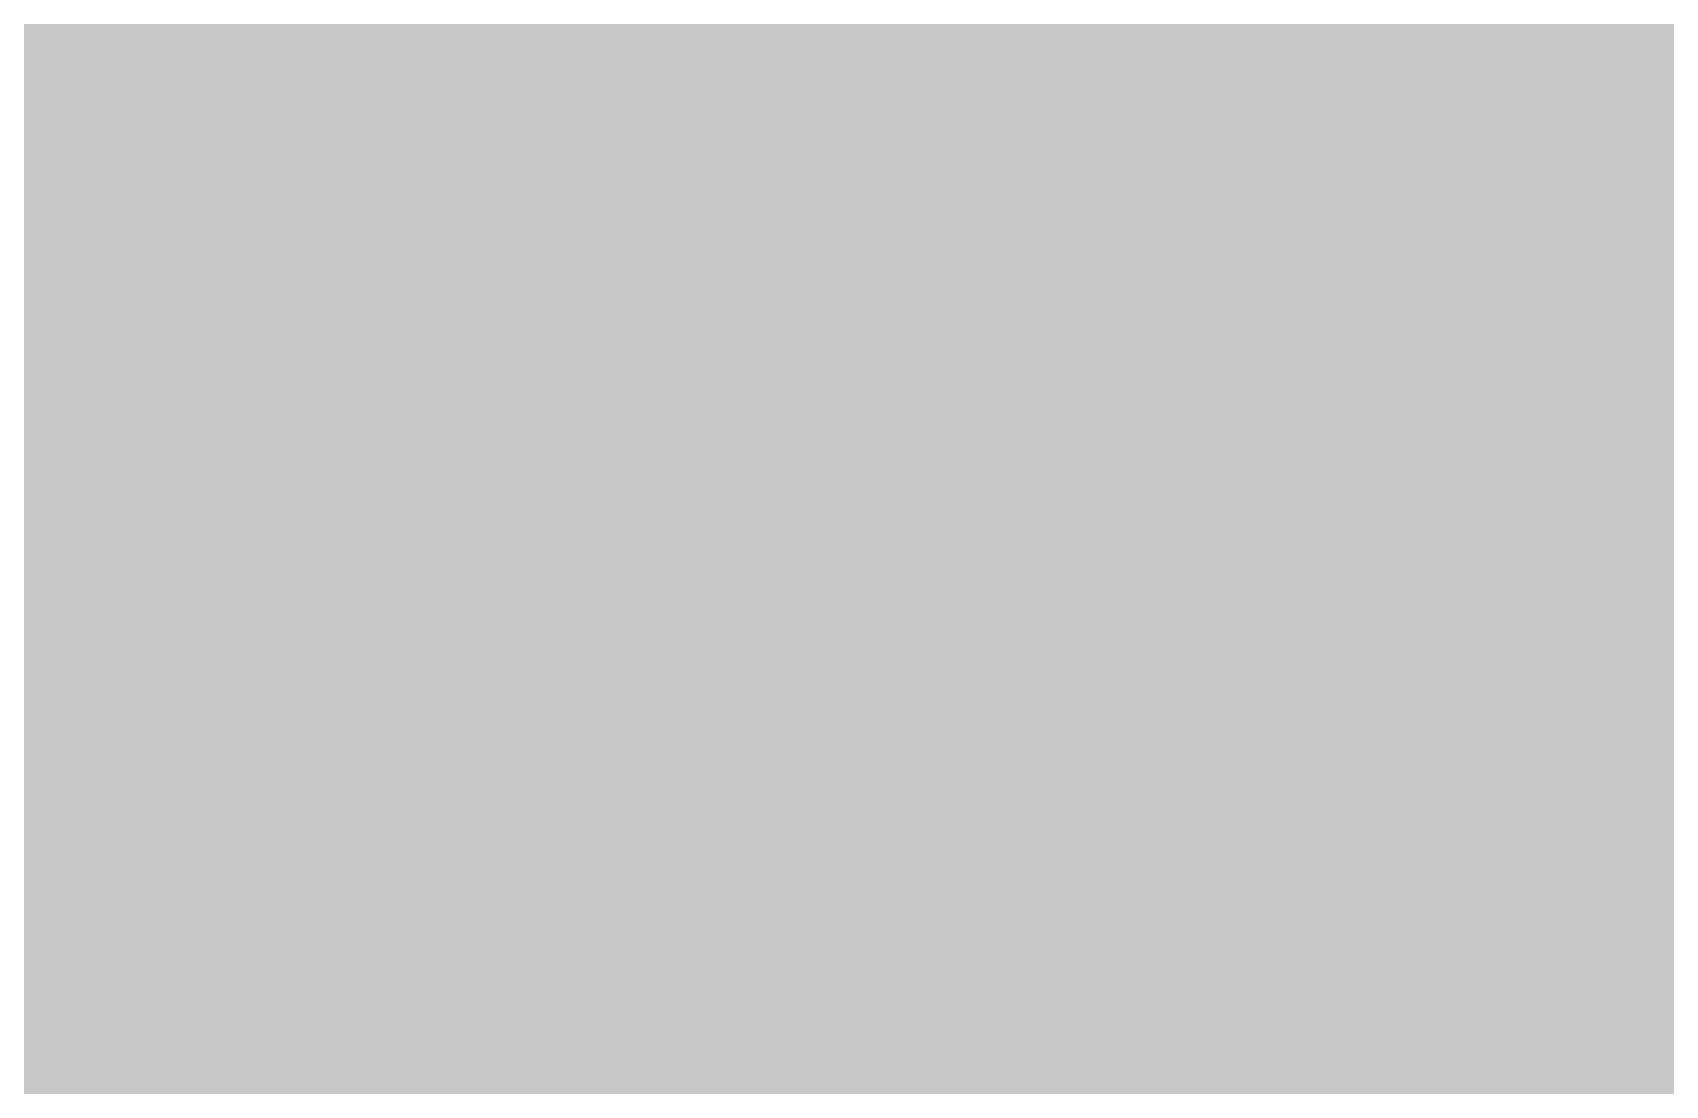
# Model space of a CAD drawing. Header units: millimetres. Extents: x -36.6 to 45.6, y -33 to 33.7.
# Drawn here: x 7.23 to 14.44, y 0.3 to 4.95 of the extents above; entities that cross this region are included whole.
import ezdxf

# ---------------------------------------------------------------- set-up
doc = ezdxf.new("R2010")
doc.units = ezdxf.units.MM
doc.header["$MEASUREMENT"] = 0
for name, color, linetype, true_color in [('Board-Outline-Layer', 7, 'Continuous', 0xff00ff), ('Bottom-Layer', 7, 'Continuous', 0x0000ff), ('Top-Layer', 7, 'Continuous', 0xff0000), ('Top-Silkscreen-Layer', 7, 'Continuous', 0xffcc00)]:
    doc.layers.add(name, color=color, linetype=linetype, true_color=true_color)

msp = doc.modelspace()

# ---------------------------------------------------------------- hatches: boundary and pattern name
at = {"layer": 'Bottom-Layer'}
msp.add_hatch(color=256, dxfattribs=at).paths.add_polyline_path([(-25.64191008382017, 0.12700025400050646), (-25.54433487444692, 2.3618399728245203), (-25.25235185258802, 4.579671211955174), (-24.76818318534399, 6.763614936499547), (-24.095513688621587, 8.897050016012596), (-23.239462783459818, 10.9637397213359), (-22.206545534144635, 12.947955295910592), (-21.00462306463581, 14.834595661112031), (-19.642842730666928, 16.60930234457645), (-18.131568502844953, 18.258568756845467), (-16.48230209057594, 19.76984298466744), (-14.707595407111521, 21.13162331863632), (-12.82095504191008, 22.333545788145145), (-10.836739467335391, 23.36646303746033), (-8.770049762012084, 24.222513942622097), (-6.636614682499037, 24.8951834393445), (-4.452670957954657, 25.37935210658853), (-2.234839718824014, 25.671335128447428), (0, 25.76891033782068), (2.2348397188240177, 25.671335128447428), (4.45267095795466, 25.37935210658853), (6.636614682499034, 24.8951834393445), (8.770049762012086, 24.222513942622097), (10.836739467335395, 23.366463037460328), (12.820955041910088, 22.33354578814514), (14.707595407111528, 21.13162331863631), (16.48230209057594, 19.76984298466744), (18.131568502844956, 18.258568756845463), (19.64284273066693, 16.609302344576445), (21.00462306463581, 14.834595661112033), (22.206545534144635, 12.947955295910592), (23.239462783459818, 10.963739721335898), (24.09551368862159, 8.89705001601259), (24.76818318534399, 6.763614936499541), (25.252351852588024, 4.579671211955165), (25.54433487444692, 2.36183997282452), (25.64191008382017, 0.1270002540005096), (25.54433487444692, -2.107839464823506), (25.252351852588024, -4.325670703954149), (24.76818318534399, -6.509614428498524), (24.095513688621583, -8.643049508011593), (23.23946278345982, -10.709739213334878), (22.206545534144627, -12.693954787909584), (21.0046230646358, -14.580595153111027), (19.642842730666928, -16.355301836575435), (18.13156850284495, -18.004568248844453), (16.48230209057594, -19.515842476666425), (14.707595407111526, -20.877622810635298), (12.820955041910088, -22.079545280144124), (10.836739467335375, -23.112462529459318), (8.770049762012093, -23.968513434621077), (6.636614682499022, -24.641182931343486), (4.4526709579546475, -25.125351598587514), (2.2348397188240057, -25.41733462044641), (0, -25.514909829819665), (-2.2348397188240154, -25.41733462044641), (-4.452670957954657, -25.125351598587514), (-6.636614682499032, -24.641182931343483), (-8.770049762012102, -23.968513434621073), (-10.836739467335388, -23.112462529459314), (-12.820955041910095, -22.079545280144117), (-14.707595407111535, -20.87762281063529), (-16.482302090575942, -19.51584247666642), (-18.13156850284496, -18.004568248844446), (-19.64284273066693, -16.35530183657543), (-21.004623064635815, -14.580595153111009), (-22.206545534144635, -12.693954787909579), (-23.23946278345982, -10.70973921333488), (-24.09551368862159, -8.643049508011575), (-24.768183185343993, -6.509614428498515), (-25.252351852588024, -4.325670703954151), (-25.54433487444692, -2.1078394648234973)])
at = {"layer": 'Top-Layer'}
msp.add_hatch(color=256, dxfattribs=at).paths.add_polyline_path([(2.8394124567788492, -25.357216226931524), (0.9481995891718213, -25.49737232926118), (-0.9481995891718279, -25.49737232926118), (-2.839412456778848, -25.357216226931524), (-2.695187393868758, -25.225180422952548), (-2.6418084836169715, -25.037071374142755), (-2.641808483616972, -24.337071374142756), (-2.6897902414691286, -24.15800101600204), (-2.820878841757688, -24.02691241571348), (-2.999949199898404, -23.978930657861323), (-4.199949199898405, -23.978930657861323), (-4.37901955803912, -24.02691241571348), (-4.5101081583276805, -24.15800101600204), (-4.558089916179838, -24.337071374142756), (-4.558089916179838, -25.037071374142755), (-4.556321682938239, -25.07261607825755), (-4.551034443662098, -25.107809795598037), (-6.6789163426098535, -24.629809500794988), (-8.75848340746946, -23.972720100140542), (-10.774692189190276, -23.14129493440813), (-12.712957568303958, -22.141548477634913), (-14.559258262703215, -20.980712828818927), (-16.300238256658748, -19.66718539539859), (-17.92330341734363, -18.210468146969045), (-17.820164044265738, -18.20640096462656), (-17.71761292085204, -18.194673247981978), (-17.64187084926756, -18.284939133903308), (-17.490010482818853, -18.39127290724598), (-17.30532866097492, -18.40743047301664), (-17.13731072875555, -18.32908242451538), (-16.475442103479065, -17.77370870515807), (-16.36910833013639, -17.62184833870936), (-16.352950764365737, -17.437166516865428), (-16.43129881286699, -17.26914858464606), (-16.949692244290855, -16.651351350369435), (-17.155267537669413, -16.530084904503237), (-17.39138877709983, -16.56492040981812), (-17.316080478450083, -16.338435504592223), (-17.399806839450825, -16.114925664508448), (-17.918200270874685, -15.497128430231825), (-18.070060637323394, -15.390794656889149), (-18.25474245916733, -15.374637091118492), (-18.422760391386696, -15.452985139619749), (-18.434180128420742, -15.462567436753158), (-18.82153287882679, -15.111153743652752), (-19.126933688171377, -14.686578564682918), (-19.33690780919234, -14.207574801183016), (-19.070808382748222, -14.0539422256943), (-18.93971978245966, -13.92285362540574), (-18.891738024607506, -13.743783267265023), (-18.93971978245966, -13.564712909124308), (-19.489719782459662, -12.612084964961426), (-19.620808382748223, -12.480996364672865), (-19.79987874088894, -12.43301460682071), (-19.978949099029656, -12.480996364672865), (-21.06149185230483, -13.106002714685566), (-21.149079379785427, -13.177083558904137), (-21.210214037665832, -13.271881317268111), (-21.306743750839104, -13.117843181108778), (-21.402154790075503, -12.963109647223654), (-21.28201649281998, -12.960952695592939), (-21.169353168027452, -12.919181435682738), (-20.08681041475228, -12.294175085670037), (-19.95572181446372, -12.163086485381479), (-19.907740056611562, -11.984016127240762), (-19.95572181446372, -11.804945769100048), (-20.50572181446372, -10.852317824937165), (-20.63681041475228, -10.721229224648605), (-20.815880772892996, -10.673247466796449), (-20.994951131033712, -10.721229224648605), (-22.077493884308886, -11.346235574661305), (-22.164482018585236, -11.416649561774522), (-22.225489520259572, -11.510474664095362), (-23.178747396565463, -9.47242035407206), (-23.9455758103498, -7.357156745640069), (-24.519807068139674, -5.181697159272), (-24.896822558630465, -2.9635390789554124), (-25.07358990073393, -0.7205234178176064), (-25.048687333385242, 1.5293089784917573), (-24.822315150938834, 3.7678624364994477), (-24.39629409217671, 5.977132000594097), (-24.323475035536173, 6.167305036610069), (-24.204103108629603, 6.332286070987245), (-24.18452839331053, 6.332238998412984), (-24.164958175967488, 6.332661240992761), (-23.734169422478328, 6.1758669574660665), (-23.549487600634393, 6.159709391695408), (-23.381469668415026, 6.238057440196666), (-23.27513589507235, 6.389917806645375), (-22.999304511512957, 7.147758304551734), (-22.997072335455456, 7.386424953941112), (-23.14530138772703, 7.5734941930034845), (-22.91150555690282, 7.621517745869964), (-22.75980353789484, 7.8057818215049215), (-22.483972154335447, 8.56362231941128), (-22.46781458856479, 8.748304141255211), (-22.546162637066043, 8.91632207347458), (-22.698023003514756, 9.022655846817257), (-22.7199346296515, 9.030631026515406), (-22.484324619046593, 9.63266793742089), (-22.162952950483835, 10.19363208051299), (-21.756952655036763, 9.959227700645554), (-21.577882296896046, 9.911245942793396), (-21.39881193875533, 9.959227700645554), (-21.267723338466773, 10.090316300934111), (-20.717723338466772, 11.042944245096995), (-20.669741580614613, 11.222014603237712), (-20.717723338466772, 11.401084961378427), (-20.84881193875533, 11.532173561666987), (-21.931354692030503, 12.157179911679687), (-21.934316746999585, 12.158871299109745), (-21.93729477629089, 12.160534399412946), (-21.92510064471769, 12.182792359735263), (-21.91288596760782, 12.20503905175084), (-21.872971540176675, 12.27737328981585), (-21.83281883223767, 12.34957553049278), (-21.82817724327769, 12.346752996604557), (-21.82349337630787, 12.34400119068251), (-20.740950623032695, 11.718994840669811), (-20.56188026489198, 11.671013082817653), (-20.382809906751262, 11.718994840669811), (-20.251721306462702, 11.850083440958368), (-19.7017213064627, 12.802711385121253), (-19.653739548610545, 12.981781743261969), (-19.7017213064627, 13.160852101402684), (-19.83280990675126, 13.291940701691244), (-20.89041760220515, 13.90255078935855), (-19.57159411511569, 15.724397562768885), (-18.09471889564891, 17.420646554517845), (-16.47169096815806, 18.9776312694297), (-14.71558689360148, 20.382807249586715), (-12.840555413101345, 21.624853143673533), (-10.861703453062484, 22.693761921883723), (-8.794974410295683, 23.580921501479565), (-6.657019697789195, 24.27918413341382), (-4.465064586070254, 24.782923990972883), (-2.2367694210582423, 25.088082496455804), (0.009912663437523618, 25.19220102069711), (2.256880392180629, 25.09444069197681), (4.486030188529751, 24.79558915471936), (6.500417448565944, 24.346347033474892), (8.47092043043322, 23.732594220570096), (10.384128384261833, 22.958507763962505), (12.227020495795887, 22.029355902240255), (13.987054502794667, 20.951462210309458), (15.652252054528788, 19.732162562726856), (17.211280233435826, 18.379755207574515), (18.653528684119436, 16.90344429066132), (19.936908127442287, 15.356015363402836), (21.09226631400361, 13.710796064584056), (21.000574374153672, 13.698346055105098), (20.915132689133912, 13.662819543448943), (19.832589935858735, 13.037813193436248), (19.701501335570175, 12.90672459314769), (19.653519577718015, 12.727654235006975), (19.70150133557017, 12.548583876866257), (20.25150133557017, 11.59595593270337), (20.38258993585873, 11.464867332414814), (20.56166029399944, 11.416885574562656), (20.740730652140158, 11.46486733241481), (21.823273405415335, 12.089873682427504), (21.90692434097216, 12.156635240508153), (21.967113157995197, 12.245133212023076), (22.047555443095693, 12.0981533257852), (22.127014313864596, 11.95063947542932), (22.025657457137015, 11.940911364431717), (21.931134721137965, 11.903052403424697), (20.848591967862788, 11.278046053412002), (20.717503367574228, 11.146957453123445), (20.669521609722068, 10.967887094982729), (20.717503367574224, 10.78881673684201), (21.26750336757422, 9.836188792679124), (21.39859196786278, 9.705100192390567), (21.577662326003495, 9.65711843453841), (21.75673268414421, 9.705100192390564), (22.341960763344023, 10.042981781453896), (22.696243184978126, 9.50220395408866), (22.921263496360258, 8.896132545495352), (22.571022749514235, 8.768655338816236), (22.419162383065526, 8.662321565473563), (22.340814334564264, 8.494303633254196), (22.356971900334926, 8.309621811410262), (22.632803283894322, 7.551781313503901), (22.784505302902303, 7.367517237868945), (23.018301133726517, 7.319493685002465), (22.870072081454946, 7.132424445940095), (22.872304257512443, 6.893757796550719), (23.148135641071836, 6.135917298644358), (23.25446941441451, 5.984056932195649), (23.422487346633876, 5.905708883694391), (23.60716916847781, 5.921866449465051), (24.264925453454598, 6.161270158598118), (24.5634061189056, 5.038093212466958), (24.802454822491214, 3.900783721922446), (25.010709159667705, 2.0936304213152854), (25.087466293498085, 0.27613729526107206), (25.032322662916926, -1.5421399390611668), (24.845568193058202, -3.3516414419165734), (24.528184770934473, -5.1428535131714606), (24.08184108303245, -6.90635861186499), (23.718526863906117, -7.937451054939965), (23.304687605410454, -8.949323535104035), (22.72460616861312, -10.230430734102303), (22.11337955326826, -11.49697412196404), (22.095687568274762, -11.484495570477645), (22.077273913416377, -11.473108828407815), (20.994731160141207, -10.848102478395113), (20.81566080200049, -10.800120720542955), (20.636590443859774, -10.848102478395113), (20.505501843571214, -10.97919107868367), (19.95550184357121, -11.93181902284655), (19.907520085719053, -12.110889380987269), (19.95550184357121, -12.289959739127983), (20.08659044385977, -12.421048339416544), (21.16913319713494, -13.046054689429246), (21.22651258815126, -13.072728153992337), (21.287690641781364, -13.088887175597444), (21.223857930068494, -13.20262185066611), (21.15900106397762, -13.315775632390213), (21.113874632932017, -13.269918938829054), (21.061271881412317, -13.23287596843206), (19.978729128137143, -12.60786961841936), (19.79965876999643, -12.559887860567201), (19.620588411855714, -12.60786961841936), (19.489499811567153, -12.738958218707916), (18.93949981156715, -13.691586162870797), (18.891518053714993, -13.870656521011515), (18.93949981156715, -14.04972687915223), (19.07058841185571, -14.18081547944079), (19.44584784185786, -14.397471612368484), (19.22350845542877, -14.752183771260523), (18.978724516551917, -15.091795817117914), (18.803761153388223, -14.944984123617722), (18.635743221168855, -14.866636075116466), (18.45106139932492, -14.882793640887122), (18.299201032876212, -14.989127414229799), (17.780807601452352, -15.606924648506421), (17.69708124045161, -15.830434488590189), (17.772389539101344, -16.05691939381608), (17.53626829967093, -16.02208388850121), (17.33069300629238, -16.143350334367412), (16.89405074464941, -16.66372031835891), (14.17274841862768, -17.291691465072656), (11.424750632781658, -17.79003098758879), (8.656228889201056, -18.15761970618291), (5.873400783043311, -18.393632083601457), (3.082516038948246, -18.49753807906786), (3.026585233173775, -18.378711427962106), (2.931579447652538, -18.288036576073164), (3.050891931796858, -18.158629824781805), (3.0941452882905764, -17.988011176022358), (3.0941452882905773, -17.188011176022354), (3.0461635304384203, -17.00894081788164), (2.915074930149861, -16.87785221759308), (2.7360045720091453, -16.829870459740924), (1.8360045720091447, -16.829870459740924), (1.6569342138684295, -16.87785221759308), (1.52584561357987, -17.008940817881637), (1.477863855727712, -17.18801117602235), (1.4778638557277113, -17.988011176022354), (1.5211172122214256, -18.158629824781794), (1.6404296963657357, -18.288036576073154), (1.521117212221426, -18.417443327364513), (1.477863855727712, -18.588061976123953), (1.4778638557277113, -19.388061976123954), (1.558725263264419, -19.614735656997198), (1.7647955295910605, -19.739052068486227), (1.764795529591061, -20.218445088681893), (1.6380300296223897, -20.349010168232716), (1.5917957835915684, -20.525019050038104), (1.5917957835915681, -22.0490220980442), (1.639777541443725, -22.228092456184914), (1.7708661417322848, -22.359181056473474), (1.9499364998730009, -22.40716281432563), (2.5499364998730014, -22.40716281432563), (2.5962616637306413, -22.40415411835797), (2.641808483616968, -22.395178581822165), (2.6418084836169684, -22.737096774193553), (2.689790241469125, -22.91616713233427), (2.820878841757684, -23.047255732622826), (2.9999491998984005, -23.095237490474982), (4.199949199898401, -23.095237490474982), (4.379019558039117, -23.047255732622826), (4.510108158327676, -22.91616713233427), (4.558089916179834, -22.737096774193553), (4.558089916179835, -22.037096774193554), (4.510108158327677, -21.858026416052837), (4.379019558039118, -21.726937815764277), (4.199949199898401, -21.67895605791212), (2.999949199898401, -21.67895605791212), (2.9536240360407606, -21.681964753879782), (2.908077216154434, -21.690940290415586), (2.908077216154434, -20.525019050038104), (2.862027413951286, -20.349337423200353), (2.7357201921957004, -20.218834151119946), (2.736004572009144, -19.746202692405387), (2.959254941223156, -19.66810491087572), (3.0851393435494594, -19.467872275960747), (5.943768135662458, -19.361424234906604), (8.794055548966103, -19.118625103720973), (11.629501620678127, -18.74002857579944), (14.44364023308319, -18.226498024894944), (17.230053859247334, -17.57920453622955), (17.51831149075708, -17.821081408513358), (17.686329422976446, -17.899429457014612), (17.87101124482038, -17.883271891243957), (18.02287161126909, -17.776938117901278), (18.36043523650178, -17.374645454801094), (18.625232364066175, -17.307941968806684), (18.88370316525504, -17.21985270304204), (17.41502621434649, -18.693850276736498), (15.831671485368032, -20.04391273292459), (14.144065353794531, -21.261149923476456), (12.36332068957198, -22.337546353343257), (10.501163678977049, -23.266013962514045), (8.569856607794726, -24.040438800821907), (6.582117114285616, -24.65572128824636), (4.551034443662067, -25.10780979559804), (4.556321682938224, -25.072616078257553), (4.558089916179834, -25.037071374142755), (4.558089916179835, -24.337071374142756), (4.510108158327677, -24.15800101600204), (4.379019558039118, -24.02691241571348), (4.199949199898401, -23.978930657861323), (2.999949199898401, -23.978930657861323), (2.8208788417576844, -24.02691241571348), (2.689790241469125, -24.15800101600204), (2.641808483616968, -24.337071374142756), (2.641808483616968, -25.037071374142755), (2.695187393868754, -25.225180422952548)])
at = {"layer": 'Top-Silkscreen-Layer'}
for points in [[(15.290308701971746, 9.13094271386921), (15.242722405493545, 8.93974522638238), (15.277146534860746, 8.90343892173014), (15.290446766661736, 8.894291618999576), (15.289848486338512, 8.178067245405254), (15.084868443288226, 8.386569166408156), (15.028399985088258, 8.448431337451973), (14.968617974328874, 8.513405477466014), (14.78545215229475, 8.67088996777573), (14.747392319424831, 8.687015625166751), (14.534404524355981, 8.682300520666459), (14.498415661835683, 8.667070733130528), (14.472137349177034, 8.653585534259687), (14.450461192850861, 8.639958882253822), (14.334440831708141, 8.528258056641901), (14.30199562956389, 8.489782803919553), (14.2866704489766, 8.47342139130351), (14.248978788613302, 8.437256539786295), (14.19158989914681, 8.376761749047555), (14.139401446336077, 8.321783630574139), (14.099684837186448, 8.28071507037658), (13.929589139136654, 8.107859339395906), (13.776383354827189, 7.950374849086161), (13.675320001765138, 7.843436279019531), (13.384141570606827, 7.539689247110745), (13.271987020783428, 7.422094540873479), (13.232040303817197, 7.38102598067592), (12.880527603139571, 7.023338153283776), (12.699064578948477, 6.839684832997413), (12.652996994059995, 6.786687058414142), (12.646599996757791, 6.778105568223588), (12.594135414567077, 6.680314300887551), (12.57973066524634, 6.60869186352813), (12.57973066524634, 6.53678651989866), (12.594549608637019, 6.46667291597931), (12.637211597839471, 6.377180232563806), (12.644805155788122, 6.273165027287347), (12.643470530451655, 6.191782323612322), (12.65971614230544, 6.146092961004497), (12.702470174634534, 6.0905961810360685), (12.73790677839493, 6.056883183858983), (12.778635861937666, 6.015437415301406), (12.812691818798303, 5.977056464669027), (12.86308543063934, 5.914204121680154), (12.897923754076512, 5.868420456982302), (12.921440772935647, 5.848051205541032), (12.944911770231489, 5.83013380843992), (12.96764642251409, 5.809104442368641), (12.970223630060323, 5.771902267861342), (12.953747910389906, 5.782134044626962), (12.947534999341013, 5.792412972437608), (12.928344007434433, 5.806841192208506), (12.88623427699191, 5.823202604824491), (12.774355856548432, 5.8950607974089335), (12.613050277093736, 6.066077637634546), (12.562012363366156, 6.114124552492504), (12.498732713794045, 6.173063358746147), (12.48262516663022, 6.190556396442243), (12.310826670737397, 6.369211705958292), (12.299275258342785, 6.382696904829132), (12.266323819001952, 6.422209480541593), (12.215562034654296, 6.472613947649711), (12.022823727448513, 6.670365430391923), (12.011364358180572, 6.681728832237654), (11.925902315085734, 6.774804995073398), (11.87762569515764, 6.8277556186117), (11.840026077920982, 6.863967621173942), (11.82810649301978, 6.873492132264496), (11.73491282728633, 6.971802061095604), (11.723361414891718, 6.9843442390663855), (11.649818956698113, 7.066717114686468), (11.48584412657054, 7.29620125071568), (11.345938574062036, 7.455713235960538), (11.25320512396182, 7.225097474851273), (11.380868940625849, 7.179172357018425), (11.41911285974905, 7.183321648978677), (11.455792045719184, 7.143290411771202), (11.521372773457577, 7.074827094426976), (11.657964773406636, 6.928328797602915), (11.778081053685307, 6.799229236384923), (11.908966379782056, 6.663009867371478), (12.105892649250459, 6.457572764293773), (12.209533209858686, 6.349266813922068), (12.768971333639366, 5.7746370284715205), (12.77002982959585, 5.7268258688385565), (12.760227236607617, 5.641812534698293), (12.777439301291219, 5.607628027071164), (12.795755883494625, 5.567030977323649), (12.806616972439372, 5.498284753709402), (12.806616972439372, 5.452925448416596), (12.72262761937096, 5.365931770386219), (12.488239797355918, 5.324061642423626), (12.40319194833102, 5.411621132994044), (12.276080390426895, 5.5442570225872485), (12.236271738150625, 5.580233269924468), (12.227297533302218, 5.5878717392149335), (12.068661204520394, 5.761670491095694), (11.83206434746574, 6.01053370662109), (11.727365290900972, 6.1121913596473885), (11.69671492972642, 6.1366156009588835), (11.622298061829667, 6.1600025192803525), (11.508256627909898, 6.170705806496016), (11.328680487815115, 6.090124670586024), (11.300699377313407, 6.066219090769542), (11.236729404291403, 5.994502351320125), (11.226604660359898, 5.984081970374482), (10.970172509512091, 5.730833707663783), (10.774810973196784, 5.532327808201506), (10.677659453017343, 5.422748779614723), (10.645490380253046, 5.3796998755270495), (10.63693036947458, 5.363904275451077), (10.622341533900503, 5.32151548599347), (10.607568612073145, 5.289311322256456), (10.607568612073145, 4.840009014423667), (10.607568612073145, 4.390801008680847), (10.623906267053542, 4.376372788909949), (10.662794488063316, 4.3553905738836685), (10.698783350583614, 4.331484994067186), (11.19655257950857, 4.297771996890101), (12.43526897796865, 4.315406487721193), (12.646231824251199, 4.321960482976603), (13.035574249982055, 4.317669737881327), (13.379171241767702, 4.30828667992574), (14.024485602713192, 4.314322013686138), (14.219202837141925, 4.314180560551113), (14.284047219867077, 4.310314174860882), (14.445951079644997, 4.317669737881327), (14.62925496636911, 4.3238936758217195), (14.773256438013567, 4.316632414891272), (15.12007493923199, 4.318895665051406), (15.5061958555301, 4.316632414891272), (15.699256313679154, 4.314699222046156), (16.19288360190484, 4.3201215922214855), (16.6154996179198, 4.310785685310897), (17.05063349915922, 4.301544080490335), (17.603720647201012, 4.294377121649885), (18.094540620063892, 4.287493069079483), (18.428288997297987, 4.2895677150595946), (18.567228096976645, 4.296074559269978), (18.634511622558012, 4.335587134982439), (18.648456156245544, 4.3481293129531915), (18.684767169709115, 4.372977913669732), (18.70713364948515, 4.397779363341304), (18.70492461444551, 4.833266414988233), (18.67270952011789, 5.367299150691293), (18.660651870526728, 5.390733220057732), (18.650849277538466, 5.4085563150688465), (18.616517191297905, 5.4499549325814245), (18.56009475466123, 5.511581348400219), (18.287555056649627, 5.799721384413054), (18.356449336947406, 5.876247530452791), (18.42511350942853, 5.952820827537526), (18.46966238272732, 5.997708622380289), (18.486782404284252, 6.015107357986388), (18.57160014549252, 6.110729677252287), (18.64555679775604, 6.188906109867148), (18.669395967558476, 6.182069208341717), (18.705937088838706, 6.18225781252174), (18.734608522790275, 6.18942477136219), (18.8111423826, 6.288630570048301), (18.764752646768244, 6.376048607483724), (18.7010127815629, 6.394767572349898), (18.633038932531612, 6.36657124743811), (18.595301250604994, 6.278351642237683), (18.578549401554653, 6.239404879065264), (18.53763623175858, 6.202297006647962), (18.500266722338555, 6.17325196292617), (18.361603752039844, 6.038494276307827), (18.255109854505406, 5.926510544425914), (18.22215841516457, 5.8871394218484765), (18.205820760184146, 5.881434145403098), (18.1894370836404, 5.889544125143607), (18.15156133702379, 5.9357049982014765), (18.193947196846263, 6.096348608526417), (18.314385628068177, 6.219837195389056), (18.37444376820754, 6.244167134610555), (18.41972898651952, 6.252890077936103), (18.446881708881314, 6.2739194440074115), (18.484895520187916, 6.366429794303144), (18.44761805389456, 6.455733873538655), (18.277476334281413, 6.413062177811028), (18.266431159083385, 6.382696904829132), (18.266155029703434, 6.365628226538081), (18.20444011328436, 6.229173102299644), (18.177103304669256, 6.201872647242945), (18.12463872247857, 6.144961335924415), (18.062601655116254, 6.078148305155284), (18.008756426025812, 6.0771109821652285), (17.959743461084475, 6.1247335376181695), (17.91721953657204, 6.1524112010348855), (17.88532659318772, 6.166509363490736), (17.85421601637988, 6.175703817266329), (17.835991477303143, 6.182587869836759), (17.8449196605882, 6.18942477136219), (17.868758830390636, 6.2030985744130245), (17.8981205877921, 6.2099354759384555), (17.931578264329517, 6.220261554794101), (17.934017407185756, 6.247844916120791), (17.93981612416468, 6.272080553252293), (17.95385270097888, 6.292308351558538), (17.961446258927534, 6.298909497858948), (17.98210994086054, 6.310885863289688), (17.990577908512336, 6.297212060238825), (17.99955211336077, 6.271609042802278), (18.01980160122384, 6.290328007668424), (18.047506582345566, 6.331915229360996), (18.068400372095233, 6.354594882007399), (18.048933250808645, 6.35247308498226), (18.049393466441906, 6.391372697109682), (18.081424474516215, 6.399246921625169), (18.10549375213528, 6.393117285774775), (18.127077865334783, 6.409667302570812), (18.146591008184664, 6.467710238969395), (18.148984129477558, 6.490814251020814), (18.16320479254504, 6.511372106642108), (18.172823299279994, 6.517973252942517), (18.199561827571905, 6.548621432194405), (18.237437574188544, 6.597328461682429), (18.292663450178715, 6.648817402825602), (18.352537504064767, 6.6736660035421425), (18.357139660397273, 6.684086384487785), (18.362708269559622, 6.707048943404209), (18.372740970364486, 6.717799381664871), (18.3988812183332, 6.751512378841955), (18.42511350942853, 6.78522537601904), (18.47490884094637, 6.791732220229453), (18.589870706132604, 7.026402971208973), (18.375502264164027, 6.986513187136494), (18.362109989236398, 6.905884900181505), (18.366436016188953, 6.856612058153468), (18.341676415120048, 6.831480551166907), (18.130851633527463, 6.623072932254002), (17.72866919162885, 6.210454137433469), (17.653147806212264, 6.151798237449846), (17.489817277971262, 6.022462921006833), (17.427918275298907, 5.956640062182759), (17.362751741630486, 5.885441984228354), (17.351292372362515, 5.874550092832668), (17.20729090071809, 5.734181431859001), (17.16757429156846, 5.693112871661442), (16.92950474448741, 5.443306635235987), (16.747719569353013, 5.263755455864879), (16.6023374508088, 5.337075330844422), (16.528748971051904, 5.407283236853769), (16.513976049224485, 5.42703952470997), (16.50909776351203, 5.436564035800582), (16.481392782390305, 5.459385141581981), (16.42552260451356, 5.566323711648613), (16.439144987257823, 5.588390400709976), (16.45410199533849, 5.614653532776619), (16.489492577535536, 5.667274098999873), (16.505784210952612, 5.695423272866605), (16.504265499362923, 5.749034011034916), (16.582732264832305, 5.896098120399018), (16.626452749991216, 5.941315972556829), (16.65139643731346, 5.966966141038403), (16.69925886317164, 6.017040550831503), (16.846988081445396, 6.1723560930711105), (17.004059677074153, 6.336536031771291), (17.25473913250633, 6.59794142526744), (17.413881698484737, 6.763771650542716), (17.534044000326727, 6.889099128160474), (17.606527962563877, 7.033758534229418), (17.55318897066999, 7.0374363157396544), (17.134070593467754, 6.608974769798122), (16.679515612505124, 6.149487836244713), (16.65622870146259, 6.130580267198543), (16.631745229773585, 6.142320877404263), (16.623783499318343, 6.168866915740897), (16.63694566642934, 6.201259683657906), (16.677904857788768, 6.326304255005644), (16.717023186615112, 6.5315999049483535), (16.707312636753493, 6.658719122276231), (16.697187892821987, 6.695968447828529), (16.617846717649403, 6.817618143936049), (16.45824393603776, 6.9799591918810835), (16.150175591139092, 7.290307370090307), (16.12076781217431, 7.323690309952373), (16.05201159656652, 7.403375576007304), (15.992367650497096, 7.469528492146397), (15.987857537291232, 7.5670368532124135), (15.980263979342581, 7.9627284228769195), (15.977134513036475, 8.261005933565377), (15.99130915454061, 8.274208226166197), (15.979895806835989, 8.477099172813775), (15.845650906616473, 8.283166924716738), (15.871192874261967, 8.255394959210024), (15.876117181537744, 8.024967802280754), (15.870502550812075, 7.581135015668293), (15.771740275916276, 7.677983262104301), (15.676337575143213, 7.778320685870523), (15.676337575143213, 8.006956103089674), (15.686554362201417, 8.262561918050475), (15.578219602133988, 8.34210573097041), (15.566484103486067, 8.106020448640788), (15.575136157391201, 7.929722691374871), (15.56533356440294, 7.900583345563083), (15.547753327212718, 7.912559710993794), (15.505321445826924, 7.955372859856475), (15.428879629143813, 8.033549292471307), (15.391648184413748, 8.080888941654226), (15.392798723496902, 8.486717985994355), (15.39385721945336, 8.892547030334454), (15.415901548286126, 8.9127276775957), (15.43007618979026, 9.097842680277193)], [(9.067825167903173, 4.574029969562193), (8.756351227318447, 4.560356166511359), (8.46604720586334, 4.560356166511359), (8.444048898593895, 4.54474917061538), (8.405482828527422, 4.4643094878404135), (8.394529696456035, 4.417299895972483), (8.383714629074637, 4.401174238581491), (8.2377342302072, 4.405040624271751), (8.044949901438098, 4.44436459580416), (7.880606898803963, 4.405040624271751), (8.061517664235154, 4.303665877515474), (8.081306936464989, 4.3282315719619655), (8.23184347010158, 4.329504650177043), (8.390571842010045, 4.32535535821682), (8.398763680281919, 4.289850621329615), (8.45854569104136, 4.21931265800522), (8.47736851044132, 4.272781943038535), (8.480543998310747, 4.324223733136738), (8.703196321677897, 4.324223733136738), (9.531032202770907, 4.364867933929252), (9.152044628788216, 4.40150429589651), (8.569549701781606, 4.402447316796568), (8.479623567044252, 4.4134335102822515), (8.492371540085339, 4.4764273064061495), (8.505763815012969, 4.491892849167104), (8.77784329739128, 4.491892849167104), (9.068515491353036, 4.479020613881333), (9.098061335007811, 4.468270175620642), (9.154575814771098, 4.494344703507262), (9.107495755489452, 4.587798074703053)], [(9.262726488585217, 4.132318979974872), (9.190702741981358, 4.123030224109282), (9.14330053175644, 4.112421238983616), (9.095300041208269, 4.097898717122721), (9.061842364670882, 4.083894856756867), (9.025945545277253, 4.070173902661006), (8.984894310791217, 4.056641552745167), (8.959444386272423, 4.043203504919355), (8.934914893020094, 4.029246795598471), (8.91894541054626, 4.019580831372864), (8.895198283870466, 4.002700757261837), (8.871911372827963, 3.9854434747907628), (8.856862321620625, 3.97172252069493), (8.841767248849937, 3.9580015665990684), (8.673880585839754, 3.7701046522624284), (8.655656046762989, 3.7388906604705), (8.642539901215338, 3.7201245445593267), (8.629055583161067, 3.6910795008375357), (8.581331221992876, 3.571268695485133), (8.565039588575742, 3.314578406489248), (8.598957480746389, 2.953967214306931), (8.614742876966913, 2.905967450493972), (8.66941649419721, 2.7849778690164886), (8.699836747555159, 2.7366480478884823), (8.822300127563404, 2.6193833989662347), (8.868183626198604, 2.587037782094224), (8.955072337756521, 2.5302207728656905), (8.994328731272887, 2.510275880829466), (9.135016650357896, 2.4621346638814825), (9.207040396961755, 2.4444058709603937), (9.475346111147447, 2.4226220881690503), (10.734358019033943, 2.4213490099539725), (10.771589463764007, 2.3735850013660067), (10.731780811487738, 2.3153063097424016), (10.716271544647196, 2.303329944311661), (9.882268774068583, 2.287864401550707), (9.041961049314407, 2.2724460098347516), (9.022954143661108, 2.2605167954490097), (9.00054164232175, 2.239770335647722), (8.887512682795176, 2.118686452080242), (8.856862321620625, 2.0825216005629987), (8.845494995479296, 2.070686688267254), (8.778349534587893, 2.0040622616781465), (8.735319372878847, 1.9594102220603768), (8.682486618181597, 1.9080155830072014), (8.628779453781116, 1.856762397089022), (8.592652526570856, 1.820691847661805), (8.554776779954247, 1.7779730008891508), (8.497065739544484, 1.704040162324568), (8.56089764787647, 1.6424137465057447), (8.595413820370341, 1.6343037667652645), (8.578661971320003, 1.608559296193664), (8.605998779935165, 1.5309015250738456), (8.63729344299629, 1.5041668825571877), (9.262496380768587, 1.5046383930072316), (10.887563803343436, 1.561691157460758), (11.133226908373137, 1.7321421851463006), (11.168479425880223, 1.7581224109429232), (11.259740185953984, 1.871567825219938), (11.315104126634173, 2.0312212635998206), (11.322881770836135, 2.08935850208843), (11.333926946034163, 2.144148016381793), (11.347089113145161, 2.1988903796301864), (11.362598379985762, 2.2673536969744412), (11.377325280249801, 2.4694902269019563), (11.363288703435598, 2.5753443229334754), (11.347549328778424, 2.6472496665629452), (11.334617269484056, 2.687233752725421), (11.31059401342831, 2.748813017499217), (11.28196860104006, 2.805205667322705), (11.262409436626857, 2.835193731944584), (11.252146628005333, 2.851885201875617), (11.240733280300713, 2.8707927709217858), (11.21362657950221, 2.9094566278241856), (11.172897495959417, 2.956419068647089), (11.147585636130584, 2.981974935038666), (11.064010477132085, 3.0588782894384203), (11.049375619994688, 3.0688271599340475), (11.028021614611815, 3.085282874640059), (10.980527361260226, 3.1123475744717357), (10.944630541866626, 3.1333297894980454), (10.824284153771323, 3.167184239810126), (10.765376552715143, 3.1797264177809073), (10.008736030086109, 3.191372725896629), (9.265994019581285, 3.194814752181844), (9.24201678508889, 3.211930581517893), (9.220386650326065, 3.2742171119667547), (9.229913113934375, 3.3033564577785426), (9.248459803954441, 3.329713891935183), (9.99566590610178, 3.3517805809965466), (10.620684757620795, 3.3609750347721103), (10.918720401714541, 3.486585418659889), (11.02733129116195, 3.5926281188714597), (11.072202315403958, 3.6531700606552002), (11.100183425905664, 3.6829695210970264), (11.13943981942203, 3.715928101554076), (11.178604169811727, 3.769727443902411), (11.206355172496803, 3.811126061414989), (11.222784870603899, 3.836021813176528), (11.239030482457684, 3.8730353835038036), (11.251226196738868, 3.9022218803606195), (11.262639544443488, 3.938009523517816), (11.279989673817079, 3.9790309326703763), (11.33719447703023, 4.077057955231436), (11.306544115855708, 4.131611714299835)], [(13.382438772763829, 4.142833663010511), (12.332088632993628, 4.111666822263581), (12.286159112795106, 4.097757263987725), (12.240551743539857, 4.080264226291658), (12.202906104739908, 4.067533444140825), (12.163603689660194, 4.05385964108999), (12.128443215279779, 4.040138686994157), (12.10975846056975, 4.030142665453531), (12.088036282680285, 4.0155729925476376), (12.044131711268065, 3.9887911989859806), (12.000319182982544, 3.9621037075143217), (11.866856649339534, 3.8451219648620945), (11.813011420249092, 3.7784032361829607), (11.800539576587985, 3.7660496623922026), (11.732933900063319, 3.67533105180659), (11.71954162513569, 3.6541130815552587), (11.710337312470681, 3.640722184774445), (11.701179021368992, 3.623134844988352), (11.631824525437947, 3.4625383857084104), (11.619536768030123, 3.4239216798510097), (11.602416746473164, 3.3623895661222125), (11.590681247825271, 3.315898635749324), (11.586815436505923, 2.4897651762532003), (11.601956530839932, 2.4001781907476687), (11.631042158861414, 2.2331691893473122), (11.721474530795378, 1.98208987470678), (11.867362886536146, 1.8086211801410386), (11.943482552275928, 1.7457216861071665), (12.005611662764913, 1.699277906779277), (12.049700320430414, 1.6653291543771698), (12.104742110167305, 1.6269482037447907), (12.150303457859232, 1.6030426239283373), (12.196693193690987, 1.5794671014268742), (12.3058563418983, 1.5544770475753087), (13.300382325355047, 1.5134556384227773), (14.093656012390895, 1.5185479512830875), (14.166001909938055, 1.5242532277284373), (14.36274409315309, 1.6432153142708075), (14.390357031148206, 1.702719933064492), (14.389114448938438, 1.9612491128154952), (14.35519655676779, 2.2855540003455737), (13.42496269727629, 2.2929095633660186), (12.48262516663022, 2.304650173571737), (12.435775215165204, 2.3184182787125973), (12.40457259523075, 2.3318563265384387), (12.37433642812611, 2.34562443167927), (12.351693818970123, 2.356987833524971), (12.332364762373608, 2.372359074195928), (12.270465759701224, 2.4502054494957406), (12.372725673409752, 2.461521700296443), (13.171153775538007, 2.458786939686293), (13.8966837213592, 2.4728851021421727), (14.08693686414542, 2.654746682718415), (14.116022492166904, 2.6962867533659884), (14.138388971942941, 2.7878540827616343), (14.151827268433891, 2.8235474238288623), (14.186665591871035, 2.8783840891672527), (14.139125316956154, 2.969527059157882), (14.0713815757415, 3.046619017737659), (14.033781958504841, 3.0818879993998425), (14.027062810259366, 3.0901394322753473), (13.98035092348431, 3.144834644478742), (13.903586955857957, 3.1918442363466437), (13.091306363168838, 3.1923157467966874), (12.277875231396592, 3.1968893981619555), (12.24662658989879, 3.2016516537072754), (12.273042967247429, 3.2348931404343166), (12.299275258342785, 3.273604148381715), (12.329327339194114, 3.2897769568177058), (12.381009554808294, 3.3204251360696224), (12.53817319356372, 3.3613993941771554), (13.006166471017272, 3.3613993941771554), (14.26034611475463, 3.3641813058323033), (14.343184928739888, 3.463575708698466), (14.362421942209847, 3.507001821146157), (14.377240885600555, 3.5281254893074623), (14.375860238700769, 3.792737153863833), (14.343184928739888, 4.129065557869651)], [(14.38934455675507, 3.248236886170132), (14.351054616068518, 2.9353897025757805), (14.361501510943324, 2.6366406814372794), (14.386951435462118, 2.5462992792116843), (14.458468944869423, 2.436248740174886), (14.537533990662059, 2.3392590406038822), (14.561327138901202, 2.3035185484916845), (14.585074265576969, 2.273294728644784), (14.584337920563783, 1.820927602886798), (14.579597699541289, 1.3645054872585574), (12.608033926691318, 1.3603561952983056), (10.626575517726415, 1.3551695803479982), (10.590770741459428, 1.0435011728786983), (10.60066537757433, 0.819250802844821), (10.660171258953792, 0.690009788491833), (10.675496439541082, 0.6727525060207591), (10.661413841163588, 0.6625207292551111), (10.647561350602695, 0.6522889524894919), (10.662564380246685, 0.6242812317577565), (10.673839663261374, 0.5817981402101242), (10.69192613764815, 0.5394093507524891), (10.71696186809703, 0.4911266806695099), (10.751570083717573, 0.38131189685770445), (10.60066537757433, 0.1762520021400167), (10.486393835837958, 0.05045301407221497), (10.419064288693246, 0.02235099125048241), (10.292366924859088, -0.10311793950227142), (10.463751226682, -0.24655141840116473), (10.512672148496666, -0.252209543801487), (10.457032078436495, -0.28606399411359684), (10.419064288693246, -0.30940376139003817), (10.394028558244363, -0.3325077734414576), (10.41220707575778, -0.3621186297033185), (10.430937852031128, -0.39526581434036273), (10.464993808891796, -0.44255831247828487), (10.502777512381735, -0.46391773586458307), (10.556070482712245, -0.4740080594952353), (10.536925512368985, -0.4562321155291191), (10.468491447704494, -0.3564133532579398), (10.476867372229679, -0.35763928042801885), (10.49430954472991, -0.3802246309844249), (10.506091064941153, -0.3973876113655016), (10.58543224011371, -0.42742282703234985), (10.689348930101945, -0.384326771899678), (10.698691307456944, -0.28163179588332465), (10.658606525800725, -0.26446881550227674), (10.619948412607581, -0.25145512708145173), (10.592013323669194, -0.22740809412997376), (10.562651566267759, -0.1970899721931051), (10.544012833121082, -0.1175461592731409), (10.540008957111771, -0.048422727298876846), (10.5437367037411, -0.018104605362008194), (10.692938612041313, 0.1317885667022413), (10.715535199633953, 0.14885724499332084), (10.739374369436389, 0.1660202253743687), (10.754193312827097, 0.1784681012551528), (10.842278585031458, 0.18308890366544825), (10.833396423309692, 0.17285712689980023), (10.816828660512636, 0.11217373198106434), (10.807716390974237, 0.07742341181389462), (10.794047986666685, 0.05875159799274733), (10.784613566185046, 0.04342750836678905), (10.763213539238823, 0.018908964965267342), (10.734726191540563, -0.008485792181428541), (10.630625415299017, -0.17285433506157497), (10.718802730630049, -0.16686615234623364), (10.873343140275951, -0.02564877256247641), (10.89009498932629, -0.014804032211817785), (10.898977151048056, -0.01235217787165984), (10.929213318152696, -0.022678256727305043), (11.014307188740913, -0.02942085616271052), (11.094062557983442, -0.05629695181436411), (11.13529787872276, -0.08293729224102472), (11.20382398651392, -0.13353036352916614), (11.450131393430222, -0.30341557867466795), (11.643007765325967, -0.2954470520691835), (11.66827360359148, -0.2857339367985778), (11.777482773362085, -0.21821364035438146), (11.803162805697509, -0.19152614888275113), (11.841130595440816, -0.15597426095054753), (11.90197110215663, -0.09703545469687515), (11.95577030968378, -0.04554651355373155), (11.975927754420177, -0.025743074652502477), (12.004231015865184, 0.0054237660944563915), (12.062632379724782, 0.06478693175311613), (12.105248347363887, 0.10269637193548048), (12.258822304179944, 0.2600865601551996), (12.310274411977494, 0.303559823647889), (12.347874029214152, 0.3417050190552463), (12.51907424478378, 0.5006040407150937), (12.572597322930923, 0.523613750676516), (12.708038783796884, 0.5165410939260915), (12.738827209661396, 0.5051776920803905), (12.740806136884405, 0.48249803943395847), (12.740069791871193, 0.3931939601984477), (12.715954492688834, 0.3220901843340405), (12.676928206989041, 0.27310024857602455), (12.66730970025409, 0.26187829986531946), (12.371759220579936, -0.03757798694821822), (12.028484379737533, -0.39026780357004964), (11.690363953987536, -0.7393741407716413), (11.376174741166674, -1.0586338664864081), (11.334433183230745, -1.151568576187157), (11.437705571332408, -1.1475607373619012), (11.450959781570077, -1.127662996370675), (11.6300757060316, -0.9408034050241196), (11.667767366394898, -0.9028939648417842), (11.784201921607588, -0.7816686281392504), (11.87578483262465, -0.6847260796132454), (11.915455420210929, -0.6436575194157441), (12.154307333868514, -0.39677464778043325), (12.371345026509994, -0.17162840789152486), (12.459246212461046, -0.08105125044090766), (12.564037312152458, 0.02862208023587306), (12.658611624785664, 0.12495166517683862), (12.75663755466822, 0.22241287519785707), (12.809792460308827, 0.24471531948427155), (12.796722336324441, 0.20609861362684168), (12.79083157621885, 0.19035016459589604), (12.80256707486677, 0.14956451066838639), (12.866030810692164, 0.14385923422300775), (12.911316029004142, 0.1316942646122441), (12.967186206880886, 0.12216975352166162), (13.031846503352726, 0.11985935231652835), (13.04579103704023, 0.10778868479579075), (13.03083402895956, 0.09246459516983246), (12.991393549189914, 0.0540364934924547), (12.966864055937585, 0.02451993932061991), (12.916148293153249, -0.033711601257986924), (12.702424153071185, -0.271022810757659), (12.688433597820332, -0.2873370723286744), (12.675915732595906, -0.31751374113054726), (12.662891630174897, -0.35132104039762957), (12.662431414541635, -0.5972137400878544), (12.675547560089313, -0.6349345760901955), (12.689492093776817, -0.6695434431223406), (12.685212088387585, -0.7325372392462097), (12.670623252813508, -0.7352248488113896), (12.695106724502516, -0.8606937795641723), (12.71112222853967, -0.9189253201427502), (12.749043996719571, -0.9881902052520389), (12.816327522300993, -1.0600012467914828), (12.837911635500497, -1.0857457173630836), (12.880987818772834, -1.1308221163858696), (12.920842492612422, -1.1720321297184242), (12.953287694756645, -1.2056036737604847), (13.108104233782527, -1.3549781843297497), (13.14321868659962, -1.3939720985471684), (13.182475080115987, -1.4378225703998755), (13.223848465545295, -1.781365084291142), (13.208845435901276, -2.1441452245435966), (13.149707727028465, -2.2180780631081793), (13.297436945302222, -2.3853228197335), (13.398638363054292, -2.2564118626955314), (13.338856352294908, -2.1494261415839304), (13.322104503244512, -2.140891802438405), (13.325233969550647, -1.8686888196365385), (13.340052912941355, -1.5764937937534487), (13.351788411589276, -1.5565017506722252), (13.36568692371346, -1.5798415179486665), (13.383129096213692, -1.6204857187411803), (13.441070244440057, -1.703141500631283), (13.454600584057648, -1.695785937610838), (13.509872481611168, -2.3357670714354435), (13.509964524737839, -2.657478651490368), (13.490451381887985, -2.6691249596060893), (13.463160594836172, -2.6981700033278804), (13.450412621795085, -2.7156630410239764), (13.434581204011241, -2.814963141800113), (13.46665823364887, -2.8888016782746697), (13.494501279460588, -2.9210058420116845), (13.558149101539263, -2.9210058420116845), (13.641218023341208, -2.9001650801203995), (13.660639123064392, -2.8739019480537564), (13.6737552686121, -2.8525896757124283), (13.632335861619442, -2.6870423567072015), (13.606011527397444, -2.6619108497206403), (13.603296255161279, -2.433841245041501), (13.61862143574854, -1.8948104985681569), (13.654104061072227, -1.9302209333653646), (13.690046902029176, -1.9819927807785576), (13.726173829239436, -2.0204680335009337), (13.777487872347024, -2.071108255834074), (13.809518880421333, -2.0978428983507316), (13.903402869604676, -2.1650802885248788), (13.926919888463809, -2.176160784100588), (13.931245915416364, -2.279374421611955), (13.935433877678983, -2.4594914135231045), (13.935433877678983, -2.5366305231478807), (13.91002997472348, -2.5627993531244977), (13.916795144532305, -2.7283466721297533), (14.072762222641284, -2.7303741670648662), (14.104563122898963, -2.6519619792250126), (14.107002265755176, -2.6001901318118197), (14.078468896493595, -2.5709093328650066), (14.050027570358626, -2.541628533918194), (14.051132087878432, -2.4639707627983753), (14.079159219943431, -2.3924897785739505), (14.117449160629981, -2.4244581870859436), (14.151827268433891, -2.445723308382273), (14.17428579133654, -2.462367627268279), (14.207559381620644, -2.499522650730579), (14.252844599932622, -2.5471452061835205), (14.347879128199063, -2.6304611027036895), (14.56625144617698, -2.7839849052332064), (14.869165375983181, -2.6858164295370934), (15.466755375760451, -2.08591368396499), (15.648632594021459, -1.8977338633583296), (15.805566124960254, -1.734827002873255), (15.880673316306957, -1.6646190968639079), (15.908792491498625, -1.6340652197020173), (15.925544340548992, -1.6136488172157488), (16.443240906393743, -1.0721190653572479), (16.52014293871006, -0.9838994601567914), (16.585631623321813, -0.6998615650592093), (16.591568404990753, -0.6737870371725895), (16.599069919812734, -0.6419600817956215), (16.60822821091445, -0.625740122314632), (16.622080701475316, -0.5936774117126422), (16.635749105782896, -0.5469507261147609), (16.635749105782896, -0.40097109078571247), (16.621988658348673, -0.35306562906275085), (16.608918534364314, -0.31308154290027507), (16.595710345690023, -0.28592254097860104), (16.511536906368274, -0.17011957445142545), (16.45801382822113, -0.11632023210309081), (16.422945396967357, -0.08722803733630112), (16.415904097778608, -0.07836364087575674), (16.34401841586471, -0.005090916941212068), (16.337345289182526, 0.004810802509416905), (16.328647213714103, 0.020229194225343503), (16.304393849841723, 0.04823691495707887), (16.274433812117035, 0.07435859388869719), (16.273743488667172, 0.11401262273615392), (16.35718058297571, 0.1076000806157675), (16.37236769887301, 0.1178790084264141), (16.422945396967357, 0.12688485802195426), (16.450052097765887, 0.1456981249781262), (16.44623230800986, 0.1773364761750999), (16.43307014089886, 0.19185899803599546), (16.418987542521396, 0.20119490494655465), (16.426166906400105, 0.22759949014819342), (16.44623230800986, 0.2309943653884099), (16.45635705194142, 0.22080973966778936), (16.513976049224485, 0.1660202253743687), (16.569846227101287, 0.11127786212597553), (16.667550006040575, 0.013675198969961284), (16.789599191978905, -0.11188803387281862), (16.900189008649296, -0.2261821669598948), (16.987169763333824, -0.3179381005355635), (17.216449191819777, -0.559540055130512), (17.463216814369314, -0.8171733650264553), (17.54812659870425, -0.9076090693420767), (17.638789078454817, -0.9990349456027264), (17.721719935566743, -1.1194587145401687), (17.724849401872877, -1.2149395806711016), (17.856425051419492, -1.3124007906921202), (17.952241946262493, -1.065989429506853), (17.84676052312119, -1.0249680203543214), (17.79940433445962, -1.0249680203543214), (17.74229157437311, -0.9684810684408071), (17.410061908728764, -0.626305934854673), (17.131953601554812, -0.34047630004694207), (17.10116517569024, -0.3095452145250339), (16.806305019465952, 0.0036791774293351218), (16.523226383452844, 0.3070018499331041), (16.529117143558494, 0.3906006527232651), (16.528426820108603, 0.4196928474900836), (16.520557132780002, 0.45618775632234576), (16.534271558650932, 0.47580259104355155), (16.56639460985185, 0.4918810973895451), (16.69562315966892, 0.5491224660230949), (16.827659024848824, 0.471181788633285), (16.869216496531415, 0.4428440105865017), (16.962640270081522, 0.35863224421130124), (17.102085606956766, 0.22080973966778936), (17.47969253403973, -0.16978951713640641), (17.579559326455335, -0.26522323222231203), (17.64325317009736, -0.28912881203879426), (17.837786318272812, -0.31751374113054726), (17.89393262552951, -0.29973779716443105), (17.949572695589648, -0.2655532895373311), (18.00281964435687, -0.2266536774099096), (18.044147008222858, -0.18483070049231537), (18.095553094457028, -0.13074845187398915), (18.1420808949788, -0.0879824540563364), (18.282216555303908, 0.05648834783261265), (18.337672539110738, 0.11594581558129845), (18.367310425892153, 0.1469240521482052), (18.40279305121584, 0.18370186725045887), (18.450655477073994, 0.2428764287291531), (18.489405633393776, 0.28700980685188066), (18.510161358453427, 0.306341735303066), (18.527051272193756, 0.3290213879494692), (18.551350657629452, 0.37268325562218196), (18.634511622558012, 0.5296019333918862), (18.648916371878805, 0.5634092326589974), (18.664333595592737, 0.6366819565935132), (18.675516835480757, 0.7136796130832934), (18.7010127815629, 1.072923424960507), (18.67606909424066, 1.3510202883877176), (18.226392398990512, 1.3586587576782119), (17.77671570374031, 1.3606862526133248), (17.765808593232244, 1.866004001909584), (17.695349579781425, 2.542008534116437), (17.597139563645527, 2.6400355566774962), (17.485905445088623, 2.752679403189477), (17.421107083926792, 2.8206240590386895), (17.370391321142456, 2.8665963279165356), (17.358287649987943, 2.880222979922371), (17.27595507319924, 2.973723502163161), (17.22427285758506, 3.026721276746433), (17.193392388593907, 3.0545875443431725), (17.167022032808585, 3.0795775981946805), (17.126983272715687, 3.1224378981023593), (17.066971154139672, 3.1810937980859824), (17.013816248499122, 3.2324412860941587), (16.83470032403754, 3.2447948598849456), (16.667550006040575, 3.2466809016850626), (16.650291919793652, 3.227631879503869), (16.63289576885674, 3.2085357062776767), (16.629352108480692, 2.2887131203607685), (16.6231391974318, 1.366108622788654), (16.125600076323472, 1.3593660233532485), (15.630684184324673, 1.3554524866179898), (15.623872992952558, 1.3743600556641589), (15.62055944039314, 2.293994037401102), (15.611861364924655, 3.2186731809533273), (15.583972297549618, 3.247010959000082)]]:
    msp.add_hatch(color=256, dxfattribs=at).paths.add_polyline_path(points)

# ---------------------------------------------------------------- linework, layer by layer
at = {"layer": 'Board-Outline-Layer', "const_width": 0.25400050800101603}
msp.add_lwpolyline([(-26.000050800101604, 0.12700025400050802, 1), (26.000050800101604, 0.12700025400050802, 1)], format="xyb", close=True, dxfattribs=at)
at = {"layer": 'Top-Silkscreen-Layer', "const_width": 0.25400050800101603}
for points in [[(10.607568612073145, 5.289311322256456), (10.607568612073145, 4.840009014423667), (10.607568612073145, 4.390801008680847), (10.623906267053542, 4.376372788909949), (10.662794488063316, 4.3553905738836685), (10.698783350583614, 4.331484994067186), (11.19655257950857, 4.297771996890101), (12.43526897796865, 4.315406487721193), (12.646231824251199, 4.321960482976603), (13.035574249982055, 4.317669737881327), (13.379171241767702, 4.30828667992574), (14.024485602713192, 4.314322013686138), (14.219202837141925, 4.314180560551113), (14.284047219867077, 4.310314174860882), (14.445951079644997, 4.317669737881327), (14.62925496636911, 4.3238936758217195)], [(15.583972297549618, 3.247010959000082), (14.38934455675507, 3.248236886170132), (14.351054616068518, 2.9353897025757805), (14.361501510943324, 2.6366406814372794), (14.386951435462118, 2.5462992792116843), (14.458468944869423, 2.436248740174886), (14.537533990662059, 2.3392590406038822), (14.561327138901202, 2.3035185484916845), (14.585074265576969, 2.273294728644784)], [(14.579597699541289, 1.3645054872585574), (12.608033926691318, 1.3603561952983056), (10.626575517726415, 1.3551695803479982), (10.590770741459428, 1.0435011728786983), (10.60066537757433, 0.819250802844821), (10.660171258953792, 0.690009788491833), (10.675496439541082, 0.6727525060207591), (10.661413841163588, 0.6625207292551111), (10.647561350602695, 0.6522889524894919), (10.662564380246685, 0.6242812317577565), (10.673839663261374, 0.5817981402101242), (10.69192613764815, 0.5394093507524891), (10.71696186809703, 0.4911266806695099), (10.751570083717573, 0.38131189685770445), (10.60066537757433, 0.1762520021400167)], [(12.105248347363887, 0.10269637193548048), (12.258822304179944, 0.2600865601551996), (12.310274411977494, 0.303559823647889), (12.347874029214152, 0.3417050190552463), (12.51907424478378, 0.5006040407150937), (12.572597322930923, 0.523613750676516), (12.708038783796884, 0.5165410939260915), (12.738827209661396, 0.5051776920803905), (12.740806136884405, 0.48249803943395847), (12.740069791871193, 0.3931939601984477), (12.715954492688834, 0.3220901843340405), (12.676928206989041, 0.27310024857602455), (12.66730970025409, 0.26187829986531946), (12.371759220579936, -0.03757798694821822)], [(12.658611624785664, 0.12495166517683862), (12.75663755466822, 0.22241287519785707), (12.809792460308827, 0.24471531948427155), (12.796722336324441, 0.20609861362684168), (12.79083157621885, 0.19035016459589604), (12.80256707486677, 0.14956451066838639)], [(10.739374369436389, 0.1660202253743687), (10.754193312827097, 0.1784681012551528), (10.842278585031458, 0.18308890366544825), (10.833396423309692, 0.17285712689980023)]]:
    msp.add_lwpolyline(points, dxfattribs=at)
for points in [[(9.067825167903173, 4.574029969562193), (8.756351227318447, 4.560356166511359), (8.46604720586334, 4.560356166511359), (8.444048898593895, 4.54474917061538), (8.405482828527422, 4.4643094878404135), (8.394529696456035, 4.417299895972483), (8.383714629074637, 4.401174238581491), (8.2377342302072, 4.405040624271751), (8.044949901438098, 4.44436459580416), (7.880606898803963, 4.405040624271751), (8.061517664235154, 4.303665877515474), (8.081306936464989, 4.3282315719619655), (8.23184347010158, 4.329504650177043), (8.390571842010045, 4.32535535821682), (8.398763680281919, 4.289850621329615), (8.45854569104136, 4.21931265800522), (8.47736851044132, 4.272781943038535), (8.480543998310747, 4.324223733136738), (8.703196321677897, 4.324223733136738), (9.531032202770907, 4.364867933929252), (9.152044628788216, 4.40150429589651), (8.569549701781606, 4.402447316796568), (8.479623567044252, 4.4134335102822515), (8.492371540085339, 4.4764273064061495), (8.505763815012969, 4.491892849167104), (8.77784329739128, 4.491892849167104), (9.068515491353036, 4.479020613881333), (9.098061335007811, 4.468270175620642), (9.154575814771098, 4.494344703507262), (9.107495755489452, 4.587798074703053)], [(9.262726488585217, 4.132318979974872), (9.190702741981358, 4.123030224109282), (9.14330053175644, 4.112421238983616), (9.095300041208269, 4.097898717122721), (9.061842364670882, 4.083894856756867), (9.025945545277253, 4.070173902661006), (8.984894310791217, 4.056641552745167), (8.959444386272423, 4.043203504919355), (8.934914893020094, 4.029246795598471), (8.91894541054626, 4.019580831372864), (8.895198283870466, 4.002700757261837), (8.871911372827963, 3.9854434747907628), (8.856862321620625, 3.97172252069493), (8.841767248849937, 3.9580015665990684), (8.673880585839754, 3.7701046522624284), (8.655656046762989, 3.7388906604705), (8.642539901215338, 3.7201245445593267), (8.629055583161067, 3.6910795008375357), (8.581331221992876, 3.571268695485133), (8.565039588575742, 3.314578406489248), (8.598957480746389, 2.953967214306931), (8.614742876966913, 2.905967450493972), (8.66941649419721, 2.7849778690164886), (8.699836747555159, 2.7366480478884823), (8.822300127563404, 2.6193833989662347), (8.868183626198604, 2.587037782094224), (8.955072337756521, 2.5302207728656905), (8.994328731272887, 2.510275880829466), (9.135016650357896, 2.4621346638814825), (9.207040396961755, 2.4444058709603937), (9.475346111147447, 2.4226220881690503), (10.734358019033943, 2.4213490099539725), (10.771589463764007, 2.3735850013660067), (10.731780811487738, 2.3153063097424016), (10.716271544647196, 2.303329944311661), (9.882268774068583, 2.287864401550707), (9.041961049314407, 2.2724460098347516), (9.022954143661108, 2.2605167954490097), (9.00054164232175, 2.239770335647722), (8.887512682795176, 2.118686452080242), (8.856862321620625, 2.0825216005629987), (8.845494995479296, 2.070686688267254), (8.778349534587893, 2.0040622616781465), (8.735319372878847, 1.9594102220603768), (8.682486618181597, 1.9080155830072014), (8.628779453781116, 1.856762397089022), (8.592652526570856, 1.820691847661805), (8.554776779954247, 1.7779730008891508), (8.497065739544484, 1.704040162324568), (8.56089764787647, 1.6424137465057447), (8.595413820370341, 1.6343037667652645), (8.578661971320003, 1.608559296193664), (8.605998779935165, 1.5309015250738456), (8.63729344299629, 1.5041668825571877), (9.262496380768587, 1.5046383930072316), (10.887563803343436, 1.561691157460758), (11.133226908373137, 1.7321421851463006), (11.168479425880223, 1.7581224109429232), (11.259740185953984, 1.871567825219938), (11.315104126634173, 2.0312212635998206), (11.322881770836135, 2.08935850208843), (11.333926946034163, 2.144148016381793), (11.347089113145161, 2.1988903796301864), (11.362598379985762, 2.2673536969744412), (11.377325280249801, 2.4694902269019563), (11.363288703435598, 2.5753443229334754), (11.347549328778424, 2.6472496665629452), (11.334617269484056, 2.687233752725421), (11.31059401342831, 2.748813017499217), (11.28196860104006, 2.805205667322705), (11.262409436626857, 2.835193731944584), (11.252146628005333, 2.851885201875617), (11.240733280300713, 2.8707927709217858), (11.21362657950221, 2.9094566278241856), (11.172897495959417, 2.956419068647089), (11.147585636130584, 2.981974935038666), (11.064010477132085, 3.0588782894384203), (11.049375619994688, 3.0688271599340475), (11.028021614611815, 3.085282874640059), (10.980527361260226, 3.1123475744717357), (10.944630541866626, 3.1333297894980454), (10.824284153771323, 3.167184239810126), (10.765376552715143, 3.1797264177809073), (10.008736030086109, 3.191372725896629), (9.265994019581285, 3.194814752181844), (9.24201678508889, 3.211930581517893), (9.220386650326065, 3.2742171119667547), (9.229913113934375, 3.3033564577785426), (9.248459803954441, 3.329713891935183), (9.99566590610178, 3.3517805809965466), (10.620684757620795, 3.3609750347721103), (10.918720401714541, 3.486585418659889), (11.02733129116195, 3.5926281188714597), (11.072202315403958, 3.6531700606552002), (11.100183425905664, 3.6829695210970264), (11.13943981942203, 3.715928101554076), (11.178604169811727, 3.769727443902411), (11.206355172496803, 3.811126061414989), (11.222784870603899, 3.836021813176528), (11.239030482457684, 3.8730353835038036), (11.251226196738868, 3.9022218803606195), (11.262639544443488, 3.938009523517816), (11.279989673817079, 3.9790309326703763), (11.33719447703023, 4.077057955231436), (11.306544115855708, 4.131611714299835)], [(13.382438772763829, 4.142833663010511), (12.332088632993628, 4.111666822263581), (12.286159112795106, 4.097757263987725), (12.240551743539857, 4.080264226291658), (12.202906104739908, 4.067533444140825), (12.163603689660194, 4.05385964108999), (12.128443215279779, 4.040138686994157), (12.10975846056975, 4.030142665453531), (12.088036282680285, 4.0155729925476376), (12.044131711268065, 3.9887911989859806), (12.000319182982544, 3.9621037075143217), (11.866856649339534, 3.8451219648620945), (11.813011420249092, 3.7784032361829607), (11.800539576587985, 3.7660496623922026), (11.732933900063319, 3.67533105180659), (11.71954162513569, 3.6541130815552587), (11.710337312470681, 3.640722184774445), (11.701179021368992, 3.623134844988352), (11.631824525437947, 3.4625383857084104), (11.619536768030123, 3.4239216798510097), (11.602416746473164, 3.3623895661222125), (11.590681247825271, 3.315898635749324), (11.586815436505923, 2.4897651762532003), (11.601956530839932, 2.4001781907476687), (11.631042158861414, 2.2331691893473122), (11.721474530795378, 1.98208987470678), (11.867362886536146, 1.8086211801410386), (11.943482552275928, 1.7457216861071665), (12.005611662764913, 1.699277906779277), (12.049700320430414, 1.6653291543771698), (12.104742110167305, 1.6269482037447907), (12.150303457859232, 1.6030426239283373), (12.196693193690987, 1.5794671014268742), (12.3058563418983, 1.5544770475753087), (13.300382325355047, 1.5134556384227773), (14.093656012390895, 1.5185479512830875), (14.166001909938055, 1.5242532277284373), (14.36274409315309, 1.6432153142708075), (14.390357031148206, 1.702719933064492), (14.389114448938438, 1.9612491128154952), (14.35519655676779, 2.2855540003455737), (13.42496269727629, 2.2929095633660186), (12.48262516663022, 2.304650173571737), (12.435775215165204, 2.3184182787125973), (12.40457259523075, 2.3318563265384387), (12.37433642812611, 2.34562443167927), (12.351693818970123, 2.356987833524971), (12.332364762373608, 2.372359074195928), (12.270465759701224, 2.4502054494957406), (12.372725673409752, 2.461521700296443), (13.171153775538007, 2.458786939686293), (13.8966837213592, 2.4728851021421727), (14.08693686414542, 2.654746682718415), (14.116022492166904, 2.6962867533659884), (14.138388971942941, 2.7878540827616343), (14.151827268433891, 2.8235474238288623), (14.186665591871035, 2.8783840891672527), (14.139125316956154, 2.969527059157882), (14.0713815757415, 3.046619017737659), (14.033781958504841, 3.0818879993998425), (14.027062810259366, 3.0901394322753473), (13.98035092348431, 3.144834644478742), (13.903586955857957, 3.1918442363466437), (13.091306363168838, 3.1923157467966874), (12.277875231396592, 3.1968893981619555), (12.24662658989879, 3.2016516537072754), (12.273042967247429, 3.2348931404343166), (12.299275258342785, 3.273604148381715), (12.329327339194114, 3.2897769568177058), (12.381009554808294, 3.3204251360696224), (12.53817319356372, 3.3613993941771554), (13.006166471017272, 3.3613993941771554), (14.26034611475463, 3.3641813058323033), (14.343184928739888, 3.463575708698466), (14.362421942209847, 3.507001821146157), (14.377240885600555, 3.5281254893074623), (14.375860238700769, 3.792737153863833), (14.343184928739888, 4.129065557869651)]]:
    msp.add_lwpolyline(points, close=True, dxfattribs=at)

doc.saveas('drawing.dxf')
